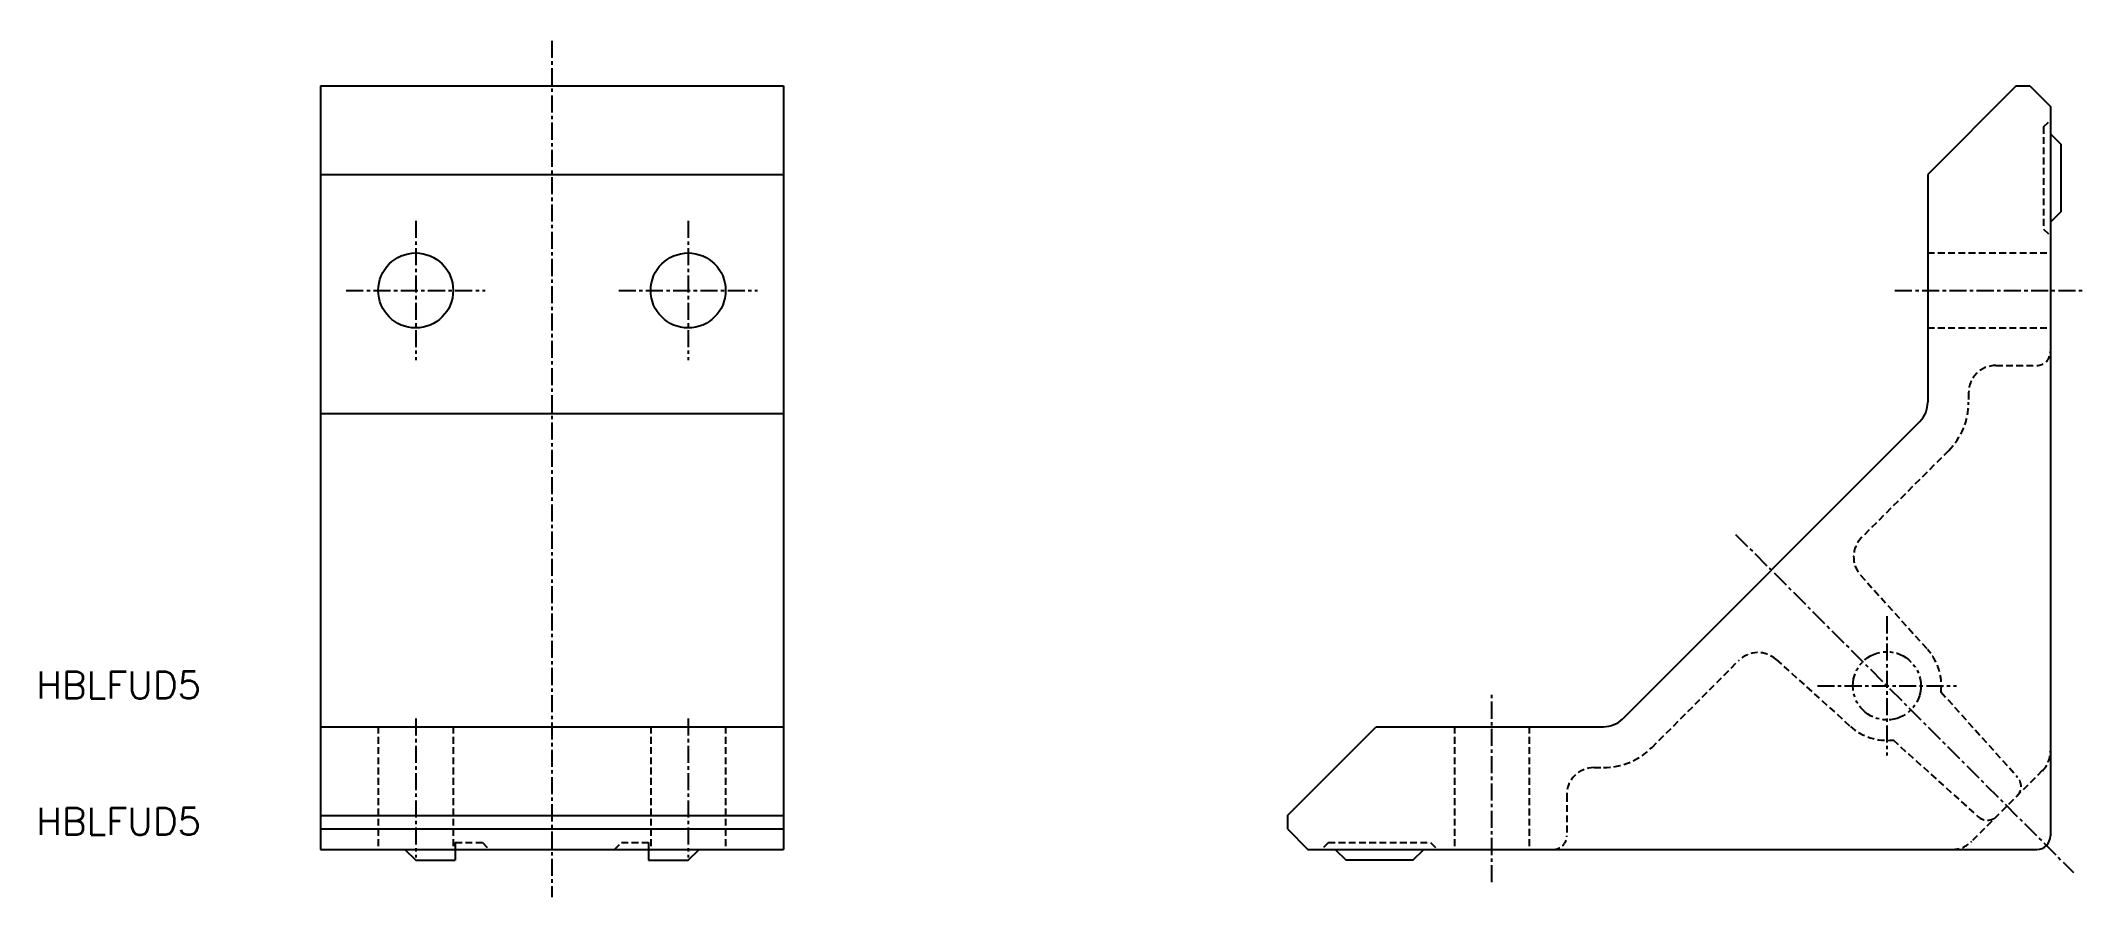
# Model space of a CAD drawing. Extents: x -38 to 112, y -35 to 27.
import ezdxf

# ---------------------------------------------------------------- set-up
doc = ezdxf.new("R2010")
doc.units = 0
for name, pattern in [('CENTER', [2, 1.25, -0.25, 0.25, -0.25]), ('DASHED', [0.75, 0.5, -0.25]), ('PHANTOM', [2.5, 1.25, -0.25, 0.25, -0.25, 0.25, -0.25])]:
    doc.linetypes.add(name, pattern=pattern)
doc.layers.get('0').update_dxf_attribs({"linetype": 'CONTINUOUS'})
doc.layers.add('CENTER', color=1, linetype='CENTER')
doc.styles.get("Standard").update_dxf_attribs({"font": 'txt.shx', "bigfont": 'bigfont.shx'})

msp = doc.modelspace()

# ---------------------------------------------------------------- linework, layer by layer
at = {"color": 7, "linetype": 'CONTINUOUS'}
for p, q in [((-17, 24.03), (-17, -31.97)), ((-17, 24.03), (17, 24.03)), ((17, 24.03), (17, -31.97)), ((107.5, 24.03), (101, 17.53)), ((107.5, 24.03), (108.5, 24.03)), ((108.5, 24.03), (110, 22.53)), ((110, 22.53), (110, -30.97)), ((110, 20.53), (110.8, 19.73)), ((110.8, 14.83), (110.8, 19.73)), ((-17, 17.53), (17, 17.53)), ((101, 17.53), (101, 0.83)), ((110.8, 14.83), (110, 14.03)), ((-17, 0), (17, 0)), ((100.41, -0.59), (78.62, -22.38)), ((-17, -22.97), (17, -22.97)), ((54, -29.47), (60.5, -22.97)), ((60.5, -22.97), (77.2, -22.97)), ((-17, -29.47), (17, -29.47)), ((54, -29.47), (54, -30.47)), ((-17, -30.47), (17, -30.47)), ((54, -30.47), (55.5, -31.97)), ((-17, -31.97), (17, -31.97)), ((-10.8, -31.97), (-10, -32.77)), ((-10, -32.77), (-7.1, -32.77)), ((-7.1, -31.97), (-7.1, -32.77)), ((7.1, -31.97), (7.1, -32.77)), ((7.1, -32.77), (10, -32.77)), ((10, -32.77), (10.8, -31.97)), ((55.5, -31.97), (109, -31.97)), ((57.5, -31.97), (58.3, -32.77)), ((63.2, -32.77), (58.3, -32.77)), ((63.2, -32.77), (64, -31.97))]:
    msp.add_line(p, q, dxfattribs=at)
at = {"color": 3, "linetype": 'DASHED'}
for p, q in [((109.5, 21.03), (110, 21.53)), ((109.5, 21.03), (109.5, 13.53)), ((109.5, 13.53), (110, 13.03)), ((101, 11.78), (110, 11.78)), ((101, 6.28), (110, 6.28)), ((106, 3.53), (109, 3.53)), ((104, 1.53), (104, 0.83)), ((102.54, -2.71), (96.14, -9.1)), ((96.07, -11.85), (100.97, -17.29)), ((80.74, -24.51), (87.13, -18.11)), ((89.88, -18.04), (95.32, -22.94)), ((101.97, -20.42), (107.6, -26.67)), ((-12.75, -22.97), (-12.75, -31.97)), ((-7.25, -22.97), (-7.25, -31.97)), ((7.25, -22.97), (7.25, -31.97)), ((12.75, -22.97), (12.75, -31.97)), ((66.25, -22.97), (66.25, -31.97)), ((71.75, -22.97), (71.75, -31.97)), ((98.45, -23.94), (104.7, -29.57)), ((76.5, -25.97), (77.2, -25.97)), ((109.41, -26.19), (104.22, -31.38)), ((74.5, -27.97), (74.5, -30.97)), ((-7.1, -31.47), (-7.1, -31.97)), ((-7.1, -31.47), (-5.1, -31.47)), ((-5.1, -31.47), (-4.6, -31.97)), ((4.6, -31.97), (5.1, -31.47)), ((5.1, -31.47), (7.1, -31.47)), ((7.1, -31.47), (7.1, -31.97)), ((57, -31.47), (56.5, -31.97)), ((57, -31.47), (64.5, -31.47)), ((64.5, -31.47), (65, -31.97))]:
    msp.add_line(p, q, dxfattribs=at)
at = {"color": 7, "linetype": 'CONTINUOUS'}
for centre in [(-10, 9.03), (10, 9.03)]:
    msp.add_circle(centre, 2.75, dxfattribs=at)
at = {"color": 7, "linetype": 'PHANTOM'}
msp.add_circle((98, -19.97), 2.5, dxfattribs=at)
at = {"color": 3, "linetype": 'DASHED'}
for centre, radius, start, end in [((109, 4.53), 1, 270, 0), ((106, 1.53), 2, 90, 180), ((99, 0.83), 5, 315, 0), ((97.56, -10.51), 2, 135, 222), ((88.54, -19.53), 2, 48, 135), ((98, -19.97), 4, 353.4893, 42), ((98, -19.97), 4, 228, 276.5107), ((77.2, -20.97), 5, 270, 315), ((108, -24.78), 2, 315, 0), ((76.5, -27.97), 2, 90, 180), ((106.85, -27.34), 1, 315, 42), ((105.37, -28.82), 1, 228, 315), ((73.5, -30.97), 1, 270, 0), ((102.81, -29.97), 2, 270, 315)]:
    msp.add_arc(centre, radius, start, end, dxfattribs=at)
at = {"color": 7, "linetype": 'CONTINUOUS'}
for centre, radius, start, end in [((99, 0.83), 2, 315, 0), ((77.2, -20.97), 2, 270, 315), ((109, -30.97), 1, 270, 0)]:
    msp.add_arc(centre, radius, start, end, dxfattribs=at)
at = {"layer": 'CENTER', "color": 1, "linetype": 'CENTER'}
for p, q in [((0, 27.34), (0, -35.47)), ((-10, 14.13), (-10, 3.93)), ((10, 14.13), (10, 3.93)), ((-15.1, 9.03), (-4.9, 9.03)), ((4.9, 9.03), (15.1, 9.03)), ((98.59, 9.03), (112.41, 9.03)), ((86.89, -8.86), (111.7, -33.67)), ((98, -14.87), (98, -25.07)), ((69, -34.38), (69, -20.56)), ((92.9, -19.97), (103.1, -19.97)), ((-10, -22.37), (-10, -32.57)), ((10, -22.37), (10, -32.57))]:
    msp.add_line(p, q, dxfattribs=at)

# ---------------------------------------------------------------- texts
at = {"color": 7, "linetype": 'CONTINUOUS'}
for p in [(-37.86, -20.91), (-37.86, -30.91)]:
    msp.add_text('HBLFUD5', height=2, dxfattribs=at).set_placement(p)

doc.saveas('drawing.dxf')
